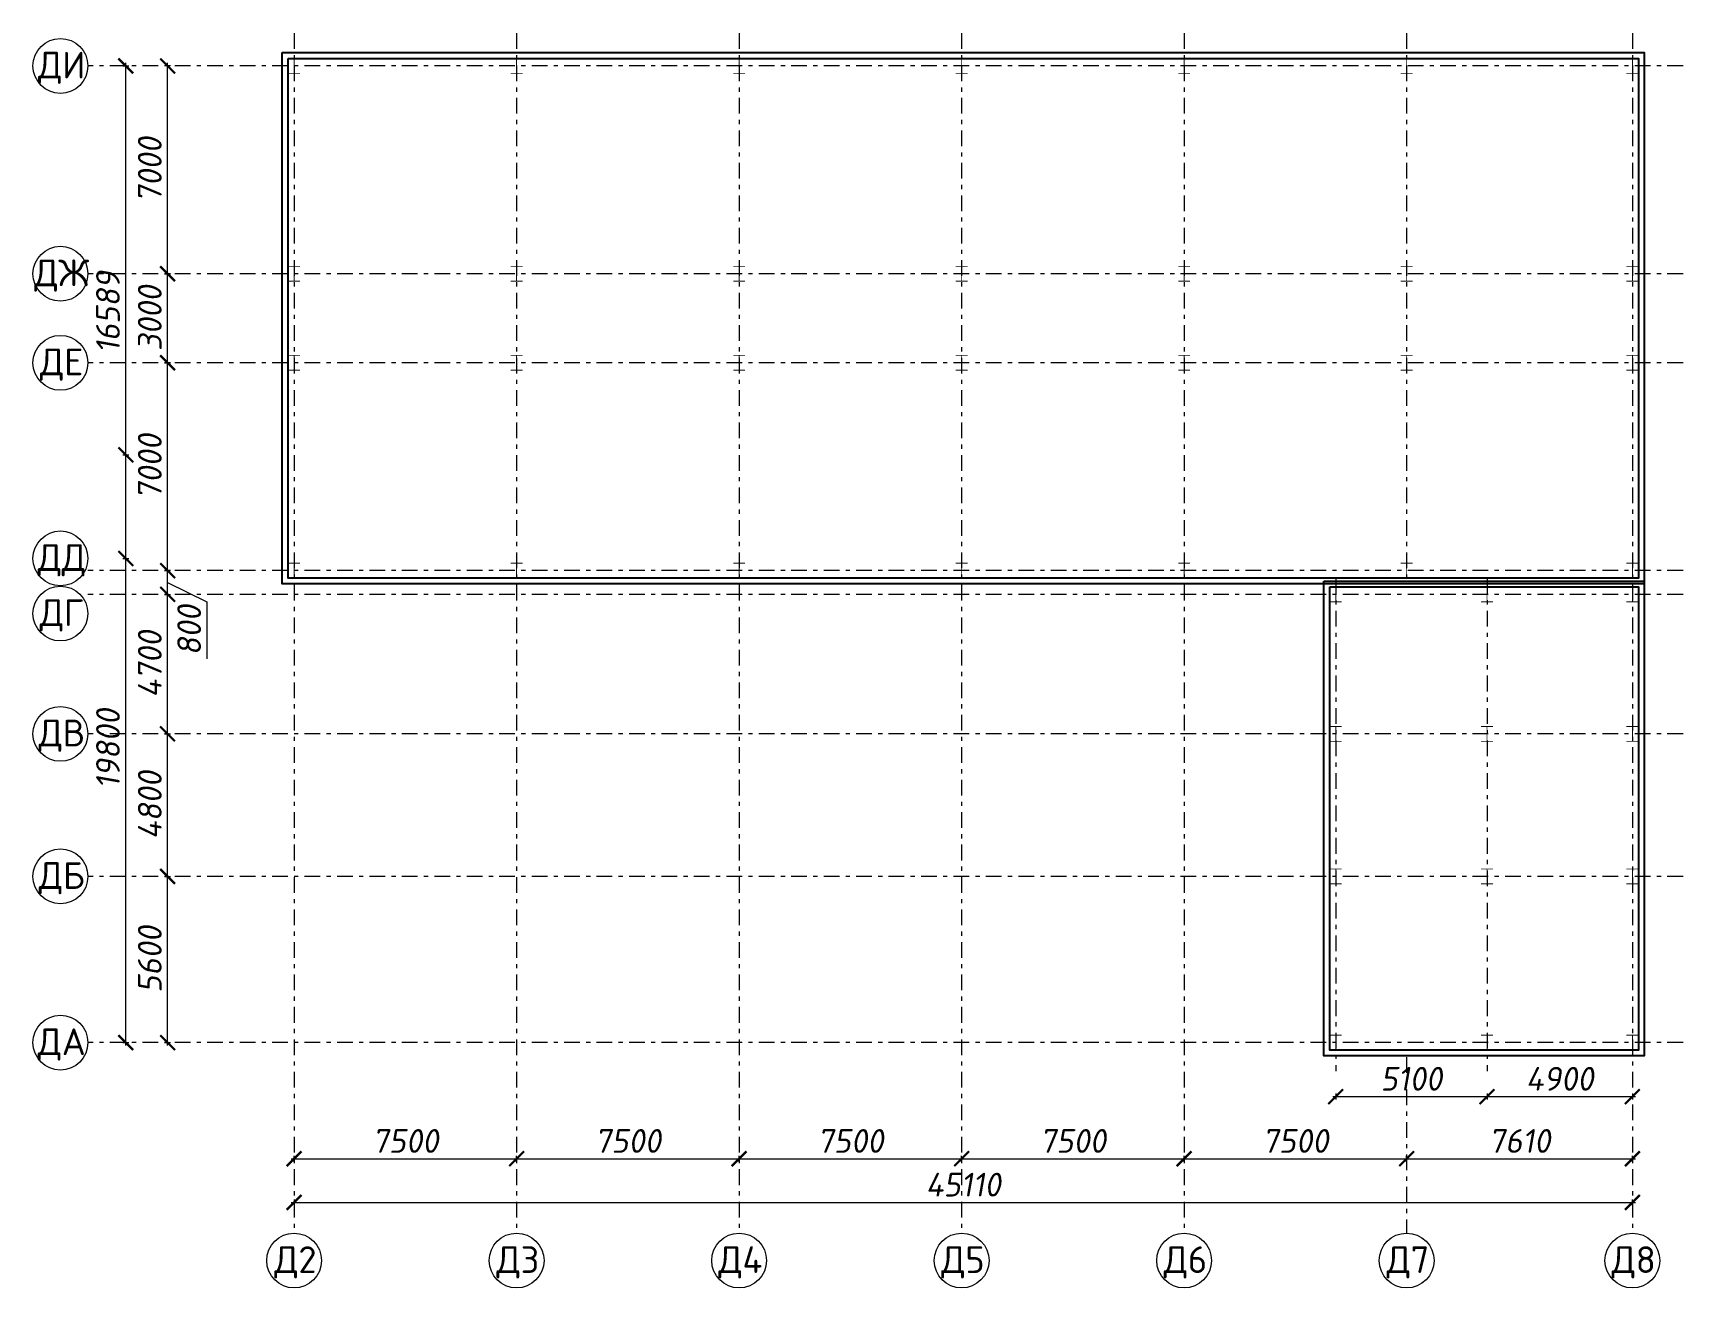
# Model space of a CAD drawing. Header units: millimetres. Extents: x -2648 to 2168491, y -277796 to 297800.
# Drawn here: x 2077599 to 2133215, y 68342 to 110615 of the extents above; entities that cross this region are included whole.
import ezdxf
from ezdxf.enums import TextEntityAlignment as Align

# ---------------------------------------------------------------- set-up
doc = ezdxf.new("R2010")
doc.units = ezdxf.units.MM
doc.linetypes.add('Штрихштриховая', pattern=[1093.611073, 529.166651, -211.666656, 141.111112, -211.666656])
doc.layers.get('0').update_dxf_attribs({"lineweight": 0})
doc.layers.get('Defpoints').update_dxf_attribs({"color": 252})
doc.layers.add('Axes', color=1, linetype='Continuous')
doc.layers.add('Dimension', color=162, linetype='Continuous', lineweight=25)
doc.layers.add('я_12', color=1, linetype='Continuous', lineweight=20)
doc.styles.add('Лена', font='isocpeur.ttf', dxfattribs={"oblique": 10})
doc.dimstyles.new('S-100', dxfattribs={"dimscale": 100, "dimtxt": 1, "dimasz": 1.5, "dimexe": 1, "dimexo": 1, "dimgap": 1, "dimtad": 1, "dimdec": 0, "dimzin": 0, "dimdsep": 46, "dimtxsty": 'Лена', "dimblk": 'ARCHTICK', "dimcen": 2, "dimdle": 1, "dimclrd": 256, "dimclre": 256, "dimclrt": 256, "dimadec": 0, "dimazin": 0, "dimtfac": 1, "dimtdec": 0, "dimtmove": 1, "dimatfit": 2, "dimfxl": 1, "dimtolj": 1, "dimtzin": 0, "dimlwd": 20, "dimlwe": 20, "dimarcsym": 0})

# ---------------------------------------------------------------- blocks, each defined once
blk = doc.blocks.new('_ArchTick')
at = {"color": 0, "linetype": 'ByBlock', "const_width": 0.15}
blk.add_lwpolyline([(-0.5, -0.5), (0.5, 0.5)], dxfattribs=at)
blk = doc.blocks.new('*D512')
at = {"layer": 'Defpoints', "color": 0, "lineweight": -2, "ltscale": 100, "transparency": 16777216}
for p in [(2086400, 72395), (2093900, 72695), (2093900, 70190)]:
    blk.add_point(p, dxfattribs=at)
at = {"layer": 'Dimension', "lineweight": 20, "ltscale": 100, "transparency": 16777216}
for p, q in [((2086300, 72695), (2094000, 72695)), ((2086400, 72595), (2086400, 72795)), ((2093900, 72595), (2093900, 72795))]:
    blk.add_line(p, q, dxfattribs=at)
at = {"layer": 'Dimension', "lineweight": 20, "ltscale": 100, "transparency": 16777216, "xscale": 500, "yscale": 500, "zscale": 500, "rotation": 180}
blk.add_blockref('_ArchTick', (2086400, 72695), dxfattribs=at)
at = {"layer": 'Dimension', "lineweight": 20, "ltscale": 100, "transparency": 16777216, "xscale": 500, "yscale": 500, "zscale": 500}
blk.add_blockref('_ArchTick', (2093900, 72695), dxfattribs=at)
at = {"layer": 'Dimension', "lineweight": -2, "ltscale": 100, "transparency": 16777216, "insert": (2090150, 73295), "char_height": 800, "attachment_point": 5, "style": 'Лена'}
blk.add_mtext('\\A1;7500', dxfattribs=at)
blk = doc.blocks.new('*D513')
at = {"layer": 'Defpoints', "color": 0, "lineweight": -2, "ltscale": 100, "transparency": 16777216}
for p in [(2086400, 72535), (2131510, 71223), (2131510, 70190)]:
    blk.add_point(p, dxfattribs=at)
at = {"layer": 'Dimension', "lineweight": 20, "ltscale": 100, "transparency": 16777216}
for p, q in [((2086300, 71223), (2131610, 71223)), ((2086400, 71323), (2086400, 71123)), ((2131510, 71123), (2131510, 71323))]:
    blk.add_line(p, q, dxfattribs=at)
at = {"layer": 'Dimension', "lineweight": 20, "ltscale": 100, "transparency": 16777216, "xscale": 500, "yscale": 500, "zscale": 500, "rotation": 180}
blk.add_blockref('_ArchTick', (2086400, 71223), dxfattribs=at)
at = {"layer": 'Dimension', "lineweight": 20, "ltscale": 100, "transparency": 16777216, "xscale": 500, "yscale": 500, "zscale": 500}
blk.add_blockref('_ArchTick', (2131510, 71223), dxfattribs=at)
at = {"layer": 'Dimension', "lineweight": -2, "ltscale": 100, "transparency": 16777216, "insert": (2108955, 71823), "char_height": 800, "attachment_point": 5, "style": 'Лена'}
blk.add_mtext('\\A1;45110', dxfattribs=at)
blk = doc.blocks.new('*D515')
at = {"layer": 'Defpoints', "color": 0, "lineweight": -2, "ltscale": 100, "transparency": 16777216}
for p in [(2079447, 96407), (2080726, 96407), (2079447, 76607)]:
    blk.add_point(p, dxfattribs=at)
at = {"layer": 'Dimension', "lineweight": 20, "ltscale": 100, "transparency": 16777216}
for p, q in [((2080626, 96407), (2080826, 96407)), ((2080726, 76507), (2080726, 96507)), ((2080626, 76607), (2080826, 76607))]:
    blk.add_line(p, q, dxfattribs=at)
at = {"layer": 'Dimension', "lineweight": 20, "ltscale": 100, "transparency": 16777216, "xscale": 500, "yscale": 500, "zscale": 500}
for p, rotation in [((2080726, 96407), 90), ((2080726, 76607), 270)]:
    blk.add_blockref('_ArchTick', p, dxfattribs=dict(at, rotation=rotation))
at = {"layer": 'Dimension', "lineweight": -2, "ltscale": 100, "transparency": 16777216, "insert": (2080126, 86507), "char_height": 800, "attachment_point": 5, "rotation": 90, "style": 'Лена'}
blk.add_mtext('\\A1;19800', dxfattribs=at)
blk = doc.blocks.new('*D514')
at = {"layer": 'Defpoints', "color": 0, "lineweight": -2, "ltscale": 100, "transparency": 16777216}
for p in [(2079447, 82207), (2082136, 82207), (2079447, 76607)]:
    blk.add_point(p, dxfattribs=at)
at = {"layer": 'Dimension', "lineweight": 20, "ltscale": 100, "transparency": 16777216}
for p, q in [((2082036, 82207), (2082236, 82207)), ((2082136, 76507), (2082136, 82307)), ((2082036, 76607), (2082236, 76607))]:
    blk.add_line(p, q, dxfattribs=at)
at = {"layer": 'Dimension', "lineweight": 20, "ltscale": 100, "transparency": 16777216, "xscale": 500, "yscale": 500, "zscale": 500}
for p, rotation in [((2082136, 82207), 90), ((2082136, 76607), 270)]:
    blk.add_blockref('_ArchTick', p, dxfattribs=dict(at, rotation=rotation))
at = {"layer": 'Dimension', "lineweight": -2, "ltscale": 100, "transparency": 16777216, "insert": (2081536, 79407), "char_height": 800, "attachment_point": 5, "rotation": 90, "style": 'Лена'}
blk.add_mtext('\\A1;5600', dxfattribs=at)
blk = doc.blocks.new('*D516')
at = {"layer": 'Defpoints', "color": 0, "lineweight": -2, "ltscale": 100, "transparency": 16777216}
for p in [(2093900, 72395), (2101400, 72695), (2101400, 70190)]:
    blk.add_point(p, dxfattribs=at)
at = {"layer": 'Dimension', "lineweight": 20, "ltscale": 100, "transparency": 16777216}
for p, q in [((2093800, 72695), (2101500, 72695)), ((2093900, 72595), (2093900, 72795)), ((2101400, 72595), (2101400, 72795))]:
    blk.add_line(p, q, dxfattribs=at)
at = {"layer": 'Dimension', "lineweight": 20, "ltscale": 100, "transparency": 16777216, "xscale": 500, "yscale": 500, "zscale": 500, "rotation": 180}
blk.add_blockref('_ArchTick', (2093900, 72695), dxfattribs=at)
at = {"layer": 'Dimension', "lineweight": 20, "ltscale": 100, "transparency": 16777216, "xscale": 500, "yscale": 500, "zscale": 500}
blk.add_blockref('_ArchTick', (2101400, 72695), dxfattribs=at)
at = {"layer": 'Dimension', "lineweight": -2, "ltscale": 100, "transparency": 16777216, "insert": (2097650, 73295), "char_height": 800, "attachment_point": 5, "style": 'Лена'}
blk.add_mtext('\\A1;7500', dxfattribs=at)
blk = doc.blocks.new('*D517')
at = {"layer": 'Defpoints', "color": 0, "lineweight": -2, "ltscale": 100, "transparency": 16777216}
for p in [(2101400, 72395), (2108900, 72695), (2108900, 70190)]:
    blk.add_point(p, dxfattribs=at)
at = {"layer": 'Dimension', "lineweight": 20, "ltscale": 100, "transparency": 16777216}
for p, q in [((2101300, 72695), (2109000, 72695)), ((2101400, 72595), (2101400, 72795)), ((2108900, 72595), (2108900, 72795))]:
    blk.add_line(p, q, dxfattribs=at)
at = {"layer": 'Dimension', "lineweight": 20, "ltscale": 100, "transparency": 16777216, "xscale": 500, "yscale": 500, "zscale": 500, "rotation": 180}
blk.add_blockref('_ArchTick', (2101400, 72695), dxfattribs=at)
at = {"layer": 'Dimension', "lineweight": 20, "ltscale": 100, "transparency": 16777216, "xscale": 500, "yscale": 500, "zscale": 500}
blk.add_blockref('_ArchTick', (2108900, 72695), dxfattribs=at)
at = {"layer": 'Dimension', "lineweight": -2, "ltscale": 100, "transparency": 16777216, "insert": (2105150, 73295), "char_height": 800, "attachment_point": 5, "style": 'Лена'}
blk.add_mtext('\\A1;7500', dxfattribs=at)
blk = doc.blocks.new('*D518')
at = {"layer": 'Defpoints', "color": 0, "lineweight": -2, "ltscale": 100, "transparency": 16777216}
for p in [(2108900, 72395), (2116400, 72695), (2116400, 70190)]:
    blk.add_point(p, dxfattribs=at)
at = {"layer": 'Dimension', "lineweight": 20, "ltscale": 100, "transparency": 16777216}
for p, q in [((2108800, 72695), (2116500, 72695)), ((2108900, 72595), (2108900, 72795)), ((2116400, 72595), (2116400, 72795))]:
    blk.add_line(p, q, dxfattribs=at)
at = {"layer": 'Dimension', "lineweight": 20, "ltscale": 100, "transparency": 16777216, "xscale": 500, "yscale": 500, "zscale": 500, "rotation": 180}
blk.add_blockref('_ArchTick', (2108900, 72695), dxfattribs=at)
at = {"layer": 'Dimension', "lineweight": 20, "ltscale": 100, "transparency": 16777216, "xscale": 500, "yscale": 500, "zscale": 500}
blk.add_blockref('_ArchTick', (2116400, 72695), dxfattribs=at)
at = {"layer": 'Dimension', "lineweight": -2, "ltscale": 100, "transparency": 16777216, "insert": (2112650, 73295), "char_height": 800, "attachment_point": 5, "style": 'Лена'}
blk.add_mtext('\\A1;7500', dxfattribs=at)
blk = doc.blocks.new('*D519')
at = {"layer": 'Defpoints', "color": 0, "lineweight": -2, "ltscale": 100, "transparency": 16777216}
for p in [(2116400, 72395), (2123900, 72695), (2123900, 70190)]:
    blk.add_point(p, dxfattribs=at)
at = {"layer": 'Dimension', "lineweight": 20, "ltscale": 100, "transparency": 16777216}
for p, q in [((2116300, 72695), (2124000, 72695)), ((2116400, 72595), (2116400, 72795)), ((2123900, 72595), (2123900, 72795))]:
    blk.add_line(p, q, dxfattribs=at)
at = {"layer": 'Dimension', "lineweight": 20, "ltscale": 100, "transparency": 16777216, "xscale": 500, "yscale": 500, "zscale": 500, "rotation": 180}
blk.add_blockref('_ArchTick', (2116400, 72695), dxfattribs=at)
at = {"layer": 'Dimension', "lineweight": 20, "ltscale": 100, "transparency": 16777216, "xscale": 500, "yscale": 500, "zscale": 500}
blk.add_blockref('_ArchTick', (2123900, 72695), dxfattribs=at)
at = {"layer": 'Dimension', "lineweight": -2, "ltscale": 100, "transparency": 16777216, "insert": (2120150, 73295), "char_height": 800, "attachment_point": 5, "style": 'Лена'}
blk.add_mtext('\\A1;7500', dxfattribs=at)
blk = doc.blocks.new('*D520')
at = {"layer": 'Defpoints', "color": 0, "lineweight": -2, "ltscale": 100, "transparency": 16777216}
for p in [(2131510, 72695), (2123900, 70190), (2131510, 70190)]:
    blk.add_point(p, dxfattribs=at)
at = {"layer": 'Dimension', "lineweight": 20, "ltscale": 100, "transparency": 16777216}
for p, q in [((2123800, 72695), (2131610, 72695)), ((2123900, 72595), (2123900, 72795)), ((2131510, 72595), (2131510, 72795))]:
    blk.add_line(p, q, dxfattribs=at)
at = {"layer": 'Dimension', "lineweight": 20, "ltscale": 100, "transparency": 16777216, "xscale": 500, "yscale": 500, "zscale": 500, "rotation": 180}
blk.add_blockref('_ArchTick', (2123900, 72695), dxfattribs=at)
at = {"layer": 'Dimension', "lineweight": 20, "ltscale": 100, "transparency": 16777216, "xscale": 500, "yscale": 500, "zscale": 500}
blk.add_blockref('_ArchTick', (2131510, 72695), dxfattribs=at)
at = {"layer": 'Dimension', "lineweight": -2, "ltscale": 100, "transparency": 16777216, "insert": (2127705, 73295), "char_height": 800, "attachment_point": 5, "style": 'Лена'}
blk.add_mtext('\\A1;7610', dxfattribs=at)
blk = doc.blocks.new('*D521')
at = {"layer": 'Defpoints', "color": 0, "lineweight": -2, "ltscale": 100, "transparency": 16777216}
for p in [(2079447, 87007), (2082136, 87007), (2079447, 82207)]:
    blk.add_point(p, dxfattribs=at)
at = {"layer": 'Dimension', "lineweight": 20, "ltscale": 100, "transparency": 16777216}
for p, q in [((2082036, 87007), (2082236, 87007)), ((2082136, 82107), (2082136, 87107)), ((2082036, 82207), (2082236, 82207))]:
    blk.add_line(p, q, dxfattribs=at)
at = {"layer": 'Dimension', "lineweight": 20, "ltscale": 100, "transparency": 16777216, "xscale": 500, "yscale": 500, "zscale": 500}
for p, rotation in [((2082136, 87007), 90), ((2082136, 82207), 270)]:
    blk.add_blockref('_ArchTick', p, dxfattribs=dict(at, rotation=rotation))
at = {"layer": 'Dimension', "lineweight": -2, "ltscale": 100, "transparency": 16777216, "insert": (2081536, 84607), "char_height": 800, "attachment_point": 5, "rotation": 90, "style": 'Лена'}
blk.add_mtext('\\A1;4800', dxfattribs=at)
blk = doc.blocks.new('*D522')
at = {"layer": 'Defpoints', "color": 0, "lineweight": -2, "ltscale": 100, "transparency": 16777216}
for p in [(2079447, 91707), (2082136, 91707), (2079447, 87007)]:
    blk.add_point(p, dxfattribs=at)
at = {"layer": 'Dimension', "lineweight": 20, "ltscale": 100, "transparency": 16777216}
for p, q in [((2082136, 86907), (2082136, 91807)), ((2082036, 91707), (2082236, 91707)), ((2082036, 87007), (2082236, 87007))]:
    blk.add_line(p, q, dxfattribs=at)
at = {"layer": 'Dimension', "lineweight": 20, "ltscale": 100, "transparency": 16777216, "xscale": 500, "yscale": 500, "zscale": 500}
for p, rotation in [((2082136, 91707), 90), ((2082136, 87007), 270)]:
    blk.add_blockref('_ArchTick', p, dxfattribs=dict(at, rotation=rotation))
at = {"layer": 'Dimension', "lineweight": -2, "ltscale": 100, "transparency": 16777216, "insert": (2081536, 89357), "char_height": 800, "attachment_point": 5, "rotation": 90, "style": 'Лена'}
blk.add_mtext('\\A1;4700', dxfattribs=at)
blk = doc.blocks.new('*D523')
at = {"layer": 'Defpoints', "color": 0, "lineweight": -2, "ltscale": 100, "transparency": 16777216}
for p in [(2082136, 92507), (2082560, 92507), (2079447, 91707)]:
    blk.add_point(p, dxfattribs=at)
at = {"layer": 'Dimension', "lineweight": 20, "ltscale": 100, "transparency": 16777216}
for p, q in [((2082236, 92507), (2082036, 92507)), ((2082136, 91607), (2082136, 92607)), ((2082136, 92107), (2083462, 91458)), ((2082036, 91707), (2082236, 91707)), ((2083462, 91458), (2083462, 89538))]:
    blk.add_line(p, q, dxfattribs=at)
at = {"layer": 'Dimension', "lineweight": 20, "ltscale": 100, "transparency": 16777216, "xscale": 500, "yscale": 500, "zscale": 500}
for p, rotation in [((2082136, 92507), 90), ((2082136, 91707), 270)]:
    blk.add_blockref('_ArchTick', p, dxfattribs=dict(at, rotation=rotation))
at = {"layer": 'Dimension', "lineweight": -2, "ltscale": 100, "transparency": 16777216, "insert": (2082862, 90498), "char_height": 800, "attachment_point": 5, "rotation": 90, "style": 'Лена'}
blk.add_mtext('\\A1;800', dxfattribs=at)
blk = doc.blocks.new('*D524')
at = {"layer": 'Defpoints', "color": 0, "lineweight": -2, "ltscale": 100, "transparency": 16777216}
for p in [(2082136, 99507), (2082560, 99507), (2079447, 92507)]:
    blk.add_point(p, dxfattribs=at)
at = {"layer": 'Dimension', "lineweight": 20, "ltscale": 100, "transparency": 16777216}
for p, q in [((2082136, 92407), (2082136, 99607)), ((2082236, 99507), (2082036, 99507)), ((2082036, 92507), (2082236, 92507))]:
    blk.add_line(p, q, dxfattribs=at)
at = {"layer": 'Dimension', "lineweight": 20, "ltscale": 100, "transparency": 16777216, "xscale": 500, "yscale": 500, "zscale": 500}
for p, rotation in [((2082136, 99507), 90), ((2082136, 92507), 270)]:
    blk.add_blockref('_ArchTick', p, dxfattribs=dict(at, rotation=rotation))
at = {"layer": 'Dimension', "lineweight": -2, "ltscale": 100, "transparency": 16777216, "insert": (2081536, 96007), "char_height": 800, "attachment_point": 5, "rotation": 90, "style": 'Лена'}
blk.add_mtext('\\A1;7000', dxfattribs=at)
blk = doc.blocks.new('*D525')
at = {"layer": 'Defpoints', "color": 0, "lineweight": -2, "ltscale": 100, "transparency": 16777216}
for p in [(2082136, 102507), (2082560, 102507), (2079447, 99507)]:
    blk.add_point(p, dxfattribs=at)
at = {"layer": 'Dimension', "lineweight": 20, "ltscale": 100, "transparency": 16777216}
for p, q in [((2082236, 102507), (2082036, 102507)), ((2082136, 99407), (2082136, 102607)), ((2082036, 99507), (2082236, 99507))]:
    blk.add_line(p, q, dxfattribs=at)
at = {"layer": 'Dimension', "lineweight": 20, "ltscale": 100, "transparency": 16777216, "xscale": 500, "yscale": 500, "zscale": 500}
for p, rotation in [((2082136, 102507), 90), ((2082136, 99507), 270)]:
    blk.add_blockref('_ArchTick', p, dxfattribs=dict(at, rotation=rotation))
at = {"layer": 'Dimension', "lineweight": -2, "ltscale": 100, "transparency": 16777216, "insert": (2081536, 101007), "char_height": 800, "attachment_point": 5, "rotation": 90, "style": 'Лена'}
blk.add_mtext('\\A1;3000', dxfattribs=at)
blk = doc.blocks.new('*D526')
at = {"layer": 'Defpoints', "color": 0, "lineweight": -2, "ltscale": 100, "transparency": 16777216}
for p in [(2082136, 109507), (2082560, 109507), (2079447, 102507)]:
    blk.add_point(p, dxfattribs=at)
at = {"layer": 'Dimension', "lineweight": 20, "ltscale": 100, "transparency": 16777216}
for p, q in [((2082136, 102407), (2082136, 109607)), ((2082236, 109507), (2082036, 109507)), ((2082036, 102507), (2082236, 102507))]:
    blk.add_line(p, q, dxfattribs=at)
at = {"layer": 'Dimension', "lineweight": 20, "ltscale": 100, "transparency": 16777216, "xscale": 500, "yscale": 500, "zscale": 500}
for p, rotation in [((2082136, 109507), 90), ((2082136, 102507), 270)]:
    blk.add_blockref('_ArchTick', p, dxfattribs=dict(at, rotation=rotation))
at = {"layer": 'Dimension', "lineweight": -2, "ltscale": 100, "transparency": 16777216, "insert": (2081536, 106007), "char_height": 800, "attachment_point": 5, "rotation": 90, "style": 'Лена'}
blk.add_mtext('\\A1;7000', dxfattribs=at)
blk = doc.blocks.new('*D527')
at = {"layer": 'Defpoints', "color": 0, "lineweight": -2, "ltscale": 100, "transparency": 16777216}
for p in [(2079447, 109507), (2080726, 109507), (2079447, 92917)]:
    blk.add_point(p, dxfattribs=at)
at = {"layer": 'Dimension', "lineweight": 20, "ltscale": 100, "transparency": 16777216}
for p, q in [((2080726, 92817), (2080726, 109607)), ((2080626, 109507), (2080826, 109507)), ((2080626, 92917), (2080826, 92917))]:
    blk.add_line(p, q, dxfattribs=at)
at = {"layer": 'Dimension', "lineweight": 20, "ltscale": 100, "transparency": 16777216, "xscale": 500, "yscale": 500, "zscale": 500}
for p, rotation in [((2080726, 109507), 90), ((2080726, 92917), 270)]:
    blk.add_blockref('_ArchTick', p, dxfattribs=dict(at, rotation=rotation))
at = {"layer": 'Dimension', "lineweight": -2, "ltscale": 100, "transparency": 16777216, "insert": (2080126, 101212), "char_height": 800, "attachment_point": 5, "rotation": 90, "style": 'Лена'}
blk.add_mtext('\\A1;16589', dxfattribs=at)
blk = doc.blocks.new('*D528')
at = {"layer": 'Defpoints', "color": 0, "lineweight": -2, "ltscale": 100, "transparency": 16777216}
for p in [(2121510, 75650), (2126610, 75650), (2126610, 74789)]:
    blk.add_point(p, dxfattribs=at)
at = {"layer": 'Dimension', "lineweight": 20, "ltscale": 100, "transparency": 16777216}
for p, q in [((2121410, 74789), (2126710, 74789)), ((2121510, 74889), (2121510, 74689)), ((2126610, 74889), (2126610, 74689))]:
    blk.add_line(p, q, dxfattribs=at)
at = {"layer": 'Dimension', "lineweight": 20, "ltscale": 100, "transparency": 16777216, "xscale": 500, "yscale": 500, "zscale": 500, "rotation": 180}
blk.add_blockref('_ArchTick', (2121510, 74789), dxfattribs=at)
at = {"layer": 'Dimension', "lineweight": 20, "ltscale": 100, "transparency": 16777216, "xscale": 500, "yscale": 500, "zscale": 500}
blk.add_blockref('_ArchTick', (2126610, 74789), dxfattribs=at)
at = {"layer": 'Dimension', "lineweight": -2, "ltscale": 100, "transparency": 16777216, "insert": (2124060, 75389), "char_height": 800, "attachment_point": 5, "style": 'Лена'}
blk.add_mtext('\\A1;5100', dxfattribs=at)
blk = doc.blocks.new('*D529')
at = {"layer": 'Defpoints', "color": 0, "lineweight": -2, "ltscale": 100, "transparency": 16777216}
for p in [(2126610, 75650), (2131510, 75917), (2131510, 74789)]:
    blk.add_point(p, dxfattribs=at)
at = {"layer": 'Dimension', "lineweight": 20, "ltscale": 100, "transparency": 16777216}
for p, q in [((2126510, 74789), (2131610, 74789)), ((2126610, 74889), (2126610, 74689)), ((2131510, 74889), (2131510, 74689))]:
    blk.add_line(p, q, dxfattribs=at)
at = {"layer": 'Dimension', "lineweight": 20, "ltscale": 100, "transparency": 16777216, "xscale": 500, "yscale": 500, "zscale": 500, "rotation": 180}
blk.add_blockref('_ArchTick', (2126610, 74789), dxfattribs=at)
at = {"layer": 'Dimension', "lineweight": 20, "ltscale": 100, "transparency": 16777216, "xscale": 500, "yscale": 500, "zscale": 500}
blk.add_blockref('_ArchTick', (2131510, 74789), dxfattribs=at)
at = {"layer": 'Dimension', "lineweight": -2, "ltscale": 100, "transparency": 16777216, "insert": (2129060, 75389), "char_height": 800, "attachment_point": 5, "style": 'Лена'}
blk.add_mtext('\\A1;4900', dxfattribs=at)

msp = doc.modelspace()

# ---------------------------------------------------------------- linework, layer by layer
at = {"lineweight": -2, "ltscale": 100}
for points in [[(2085999.6, 109956.6), (2131909.6, 109956.6), (2131909.6, 92056.6), (2085999.6, 92056.6)], [(2086199.6, 109756.6), (2131709.6, 109756.6), (2131709.6, 92256.6), (2086199.6, 92256.6)], [(2121109.6, 92156.6), (2131909.6, 92156.6), (2131909.6, 76156.6), (2121109.6, 76156.6)], [(2121309.6, 91956.6), (2131709.6, 91956.6), (2131709.6, 76356.6), (2121309.6, 76356.6)]]:
    msp.add_lwpolyline(points, close=True, dxfattribs=at)
at = {"lineweight": -2, "ltscale": 100, "const_width": 30}
for points in [[(2086199.6, 109756.6), (2086599.6, 109756.6)], [(2086399.6, 109756.6), (2086399.6, 109256.6)], [(2093699.6, 109756.6), (2094099.6, 109756.6)], [(2093899.6, 109756.6), (2093899.6, 109256.6)], [(2101199.6, 109756.6), (2101599.6, 109756.6)], [(2101399.6, 109756.6), (2101399.6, 109256.6)], [(2108699.6, 109756.6), (2109099.6, 109756.6)], [(2108899.6, 109756.6), (2108899.6, 109256.6)], [(2116199.6, 109756.6), (2116599.6, 109756.6)], [(2116399.6, 109756.6), (2116399.6, 109256.6)], [(2123699.6, 109756.6), (2124099.6, 109756.6)], [(2123899.6, 109756.6), (2123899.6, 109256.6)], [(2131309.6, 109756.6), (2131709.6, 109756.6)], [(2131509.6, 109756.6), (2131509.6, 109256.6)], [(2086199.6, 109256.6), (2086599.6, 109256.6)], [(2093699.6, 109256.6), (2094099.6, 109256.6)], [(2101199.6, 109256.6), (2101599.6, 109256.6)], [(2108699.6, 109256.6), (2109099.6, 109256.6)], [(2116199.6, 109256.6), (2116599.6, 109256.6)], [(2123699.6, 109256.6), (2124099.6, 109256.6)], [(2131309.6, 109256.6), (2131709.6, 109256.6)], [(2086199.6, 102756.6), (2086599.6, 102756.6)], [(2086399.6, 102756.6), (2086399.6, 102256.6)], [(2093699.6, 102756.6), (2094099.6, 102756.6)], [(2093899.6, 102756.6), (2093899.6, 102256.6)], [(2101199.6, 102756.6), (2101599.6, 102756.6)], [(2101399.6, 102756.6), (2101399.6, 102256.6)], [(2108699.6, 102756.6), (2109099.6, 102756.6)], [(2108899.6, 102756.6), (2108899.6, 102256.6)], [(2116199.6, 102756.6), (2116599.6, 102756.6)], [(2116399.6, 102756.6), (2116399.6, 102256.6)], [(2123699.6, 102756.6), (2124099.6, 102756.6)], [(2123899.6, 102756.6), (2123899.6, 102256.6)], [(2131309.6, 102756.6), (2131709.6, 102756.6)], [(2131509.6, 102756.6), (2131509.6, 102256.6)], [(2086199.6, 102256.6), (2086599.6, 102256.6)], [(2093699.6, 102256.6), (2094099.6, 102256.6)], [(2101199.6, 102256.6), (2101599.6, 102256.6)], [(2108699.6, 102256.6), (2109099.6, 102256.6)], [(2116199.6, 102256.6), (2116599.6, 102256.6)], [(2123699.6, 102256.6), (2124099.6, 102256.6)], [(2131309.6, 102256.6), (2131709.6, 102256.6)], [(2086199.6, 99756.6), (2086599.6, 99756.6)], [(2086399.6, 99756.6), (2086399.6, 99256.6)], [(2093699.6, 99756.6), (2094099.6, 99756.6)], [(2093899.6, 99756.6), (2093899.6, 99256.6)], [(2101199.6, 99756.6), (2101599.6, 99756.6)], [(2101399.6, 99756.6), (2101399.6, 99256.6)], [(2108699.6, 99756.6), (2109099.6, 99756.6)], [(2108899.6, 99756.6), (2108899.6, 99256.6)], [(2116199.6, 99756.6), (2116599.6, 99756.6)], [(2116399.6, 99756.6), (2116399.6, 99256.6)], [(2123699.6, 99756.6), (2124099.6, 99756.6)], [(2123899.6, 99756.6), (2123899.6, 99256.6)], [(2131309.6, 99756.6), (2131709.6, 99756.6)], [(2131509.6, 99756.6), (2131509.6, 99256.6)], [(2086199.6, 99256.6), (2086599.6, 99256.6)], [(2093699.6, 99256.6), (2094099.6, 99256.6)], [(2101199.6, 99256.6), (2101599.6, 99256.6)], [(2108699.6, 99256.6), (2109099.6, 99256.6)], [(2116199.6, 99256.6), (2116599.6, 99256.6)], [(2123699.6, 99256.6), (2124099.6, 99256.6)], [(2131309.6, 99256.6), (2131709.6, 99256.6)], [(2086199.6, 92756.6), (2086599.6, 92756.6)], [(2086399.6, 92756.6), (2086399.6, 92256.6)], [(2093699.6, 92756.6), (2094099.6, 92756.6)], [(2093899.6, 92756.6), (2093899.6, 92256.6)], [(2101199.6, 92756.6), (2101599.6, 92756.6)], [(2101399.6, 92756.6), (2101399.6, 92256.6)], [(2108699.6, 92756.6), (2109099.6, 92756.6)], [(2108899.6, 92756.6), (2108899.6, 92256.6)], [(2116199.6, 92756.6), (2116599.6, 92756.6)], [(2116399.6, 92756.6), (2116399.6, 92256.6)], [(2123699.6, 92756.6), (2124099.6, 92756.6)], [(2123899.6, 92756.6), (2123899.6, 92256.6)], [(2131309.6, 92756.6), (2131709.6, 92756.6)], [(2131509.6, 92756.6), (2131509.6, 92256.6)], [(2086199.6, 92256.6), (2086599.6, 92256.6)], [(2093699.6, 92256.6), (2094099.6, 92256.6)], [(2101199.6, 92256.6), (2101599.6, 92256.6)], [(2108699.6, 92256.6), (2109099.6, 92256.6)], [(2116199.6, 92256.6), (2116599.6, 92256.6)], [(2121309.6, 91956.6), (2121709.6, 91956.6)], [(2121509.6, 91956.6), (2121509.6, 91456.6)], [(2123699.6, 92256.6), (2124099.6, 92256.6)], [(2126409.6, 91956.6), (2126809.6, 91956.6)], [(2126609.6, 91956.6), (2126609.6, 91456.6)], [(2131309.6, 92256.6), (2131709.6, 92256.6)], [(2131309.6, 91956.6), (2131709.6, 91956.6)], [(2131509.6, 91956.6), (2131509.6, 91456.6)], [(2121309.6, 91456.6), (2121709.6, 91456.6)], [(2126409.6, 91456.6), (2126809.6, 91456.6)], [(2131309.6, 91456.6), (2131709.6, 91456.6)], [(2121309.6, 87256.6), (2121709.6, 87256.6)], [(2121309.6, 86756.6), (2121709.6, 86756.6)], [(2121509.6, 87256.6), (2121509.6, 86756.6)], [(2126409.6, 87256.6), (2126809.6, 87256.6)], [(2126409.6, 86756.6), (2126809.6, 86756.6)], [(2126609.6, 87256.6), (2126609.6, 86756.6)], [(2131309.6, 87256.6), (2131709.6, 87256.6)], [(2131309.6, 86756.6), (2131709.6, 86756.6)], [(2131509.6, 87256.6), (2131509.6, 86756.6)], [(2121309.6, 82456.6), (2121709.6, 82456.6)], [(2121509.6, 82456.6), (2121509.6, 81956.6)], [(2126409.6, 82456.6), (2126809.6, 82456.6)], [(2126609.6, 82456.6), (2126609.6, 81956.6)], [(2131309.6, 82456.6), (2131709.6, 82456.6)], [(2131509.6, 82456.6), (2131509.6, 81956.6)], [(2121309.6, 81956.6), (2121709.6, 81956.6)], [(2126409.6, 81956.6), (2126809.6, 81956.6)], [(2131309.6, 81956.6), (2131709.6, 81956.6)], [(2121309.6, 76856.6), (2121709.6, 76856.6)], [(2121509.6, 76856.6), (2121509.6, 76356.6)], [(2126409.6, 76856.6), (2126809.6, 76856.6)], [(2126609.6, 76856.6), (2126609.6, 76356.6)], [(2131309.6, 76856.6), (2131709.6, 76856.6)], [(2131509.6, 76856.6), (2131509.6, 76356.6)], [(2121309.6, 76356.6), (2121709.6, 76356.6)], [(2126409.6, 76356.6), (2126809.6, 76356.6)], [(2131309.6, 76356.6), (2131709.6, 76356.6)]]:
    msp.add_lwpolyline(points, dxfattribs=at)
at = {"layer": 'я_12', "linetype": 'Штрихштриховая'}
for p, q in [((2086399.6, 110615.5), (2086399.6, 70190.1)), ((2093899.6, 110615.5), (2093899.6, 70190.1)), ((2101399.6, 110615.5), (2101399.6, 70190.1)), ((2108899.6, 110615.5), (2108899.6, 70190.1)), ((2116399.6, 110615.5), (2116399.6, 70190.1)), ((2123899.6, 110615.5), (2123899.6, 92174.2)), ((2131509.6, 110615.5), (2131509.6, 70190.1)), ((2133215.1, 109506.6), (2079447.1, 109506.6)), ((2133215.1, 102506.6), (2079447.1, 102506.6)), ((2133215.1, 99506.6), (2079447.1, 99506.6)), ((2133215.1, 92506.6), (2079447.1, 92506.6)), ((2121509.6, 92249.6), (2121509.6, 75649.5)), ((2126609.6, 92249.6), (2126609.6, 75649.5)), ((2133215.1, 91706.6), (2079447.1, 91706.6)), ((2133215.1, 87006.6), (2079447.1, 87006.6)), ((2133215.1, 82206.6), (2079447.1, 82206.6)), ((2133215.1, 76606.6), (2079447.1, 76606.6)), ((2123899.6, 76119.6), (2123899.6, 70190.1))]:
    msp.add_line(p, q, dxfattribs=at)
at = {"layer": 'я_12', "linetype": 'Continuous', "ltscale": 5}
for centre in [(2078523.1, 109506.6), (2078523.1, 102506.6), (2078523.1, 99506.6), (2078523.1, 92917.3), (2078523.1, 91060.5), (2078523.1, 87006.6), (2078523.1, 82206.6), (2078523.1, 76606.6), (2086399.6, 69266.1), (2093899.6, 69266.1), (2101399.6, 69266.1), (2108899.6, 69266.1), (2116399.6, 69266.1), (2123899.6, 69266.1), (2131509.6, 69266.1)]:
    msp.add_circle(centre, 924, dxfattribs=at)

# ---------------------------------------------------------------- texts
at = {"layer": 'Axes', "style": 'Лена'}
for s, p in [('ДИ', (2078567.5, 109087.3)), ('ДЖ', (2078567.5, 102087.3)), ('ДЕ', (2078567.5, 99087.3)), ('ДД', (2078567.5, 92498)), ('ДГ', (2078567.5, 90641.1)), ('ДВ', (2078567.5, 86587.3)), ('ДБ', (2078567.5, 81787.3)), ('ДА', (2078567.5, 76187.3)), ('Д2', (2086444, 68846.8)), ('Д3', (2093944, 68846.8)), ('Д4', (2101444, 68846.8)), ('Д5', (2108944, 68846.8)), ('Д6', (2116444, 68846.8)), ('Д7', (2123944, 68846.8)), ('Д8', (2131554, 68846.8))]:
    msp.add_text(s, height=900, dxfattribs=at).set_placement(p, align=Align.CENTER)

# ---------------------------------------------------------------- dimensions: what is measured, and where the dimension line sits
at = {"layer": 'Dimension', "lineweight": -2, "ltscale": 100}
for base, p1, p2, picture, middle in [((2082136, 109506.6), (2079447.1, 102506.6), (2082560.3, 109506.6), '*D526', (2081536, 106006.6)), ((2080725.6, 109506.6), (2079447.1, 92917.3), (2079447.1, 109506.6), '*D527', (2080125.6, 101212)), ((2082136, 102506.6), (2079447.1, 99506.6), (2082560.3, 102506.6), '*D525', (2081536, 101006.6)), ((2082136, 99506.6), (2079447.1, 92506.6), (2082560.3, 99506.6), '*D524', (2081536, 96006.6))]:
    dim = msp.add_linear_dim(base=base, p1=p1, p2=p2, angle=90, dimstyle='S-100', override={"dimtxt": 8, "dimasz": 5, "dimgap": 2, "dimtxsty": 'Лена', "dimatfit": 3, "dimfxlon": 1}, dxfattribs=at)
    dim.commit()
    dim.dimension.update_dxf_attribs({"geometry": picture, "text_midpoint": middle})
at = {"layer": 'Dimension', "color": 1, "lineweight": -2, "ltscale": 100}
for base, p1, p2, picture, middle in [((2080725.6, 96406.6), (2079447.1, 76606.6), (2079447.1, 96406.6), '*D515', (2080125.6, 86506.6)), ((2082136, 91706.6), (2079447.1, 87006.6), (2079447.1, 91706.6), '*D522', (2081536, 89356.6)), ((2082136, 87006.6), (2079447.1, 82206.6), (2079447.1, 87006.6), '*D521', (2081536, 84606.6)), ((2082136, 82206.6), (2079447.1, 76606.6), (2079447.1, 82206.6), '*D514', (2081536, 79406.6))]:
    dim = msp.add_linear_dim(base=base, p1=p1, p2=p2, angle=90, dimstyle='S-100', override={"dimtxt": 8, "dimasz": 5, "dimgap": 2, "dimtxsty": 'Лена', "dimatfit": 3, "dimfxlon": 1}, dxfattribs=at)
    dim.commit()
    dim.dimension.update_dxf_attribs({"geometry": picture, "text_midpoint": middle})
at = {"layer": 'Dimension', "lineweight": -2, "ltscale": 100}
dim = msp.add_linear_dim(base=(2082136, 92506.6), p1=(2079447.1, 91706.6), p2=(2082560.3, 92506.6), angle=90, dimstyle='S-100', override={"dimtxt": 8, "dimasz": 5, "dimgap": 2, "dimtxsty": 'Лена', "dimatfit": 3, "dimfxlon": 1}, dxfattribs=at)
dim.commit()
dim.dimension.update_dxf_attribs({"geometry": '*D523', "text_midpoint": (2083461.7, 91257.9), "dimtype": 160})
at = {"layer": 'Dimension', "color": 1, "lineweight": -2, "ltscale": 100}
for base, p1, p2, picture, middle in [((2126609.6, 74789.3), (2121509.6, 75649.5), (2126609.6, 75649.5), '*D528', (2124059.6, 75389.3)), ((2131509.6, 74789.3), (2126609.6, 75649.5), (2131509.6, 75917.5), '*D529', (2129059.6, 75389.3)), ((2093899.6, 72695.4), (2086399.6, 72394.6), (2093899.6, 70190.1), '*D512', (2090149.6, 73295.4)), ((2101399.6, 72695.4), (2093899.6, 72394.6), (2101399.6, 70190.1), '*D516', (2097649.6, 73295.4)), ((2108899.6, 72695.4), (2101399.6, 72394.6), (2108899.6, 70190.1), '*D517', (2105149.6, 73295.4)), ((2116399.6, 72695.4), (2108899.6, 72394.6), (2116399.6, 70190.1), '*D518', (2112649.6, 73295.4)), ((2123899.6, 72695.4), (2116399.6, 72394.6), (2123899.6, 70190.1), '*D519', (2120149.6, 73295.4)), ((2131509.6, 72695.4), (2123899.6, 70190.1), (2131509.6, 70190.1), '*D520', (2127704.6, 73295.4)), ((2131509.6, 71223.1), (2086399.6, 72535.2), (2131509.6, 70190.1), '*D513', (2108954.6, 71823.1))]:
    dim = msp.add_linear_dim(base=base, p1=p1, p2=p2, dimstyle='S-100', override={"dimtxt": 8, "dimasz": 5, "dimgap": 2, "dimtxsty": 'Лена', "dimatfit": 3, "dimfxlon": 1}, dxfattribs=at)
    dim.commit()
    dim.dimension.update_dxf_attribs({"geometry": picture, "text_midpoint": middle})

doc.saveas('drawing.dxf')
